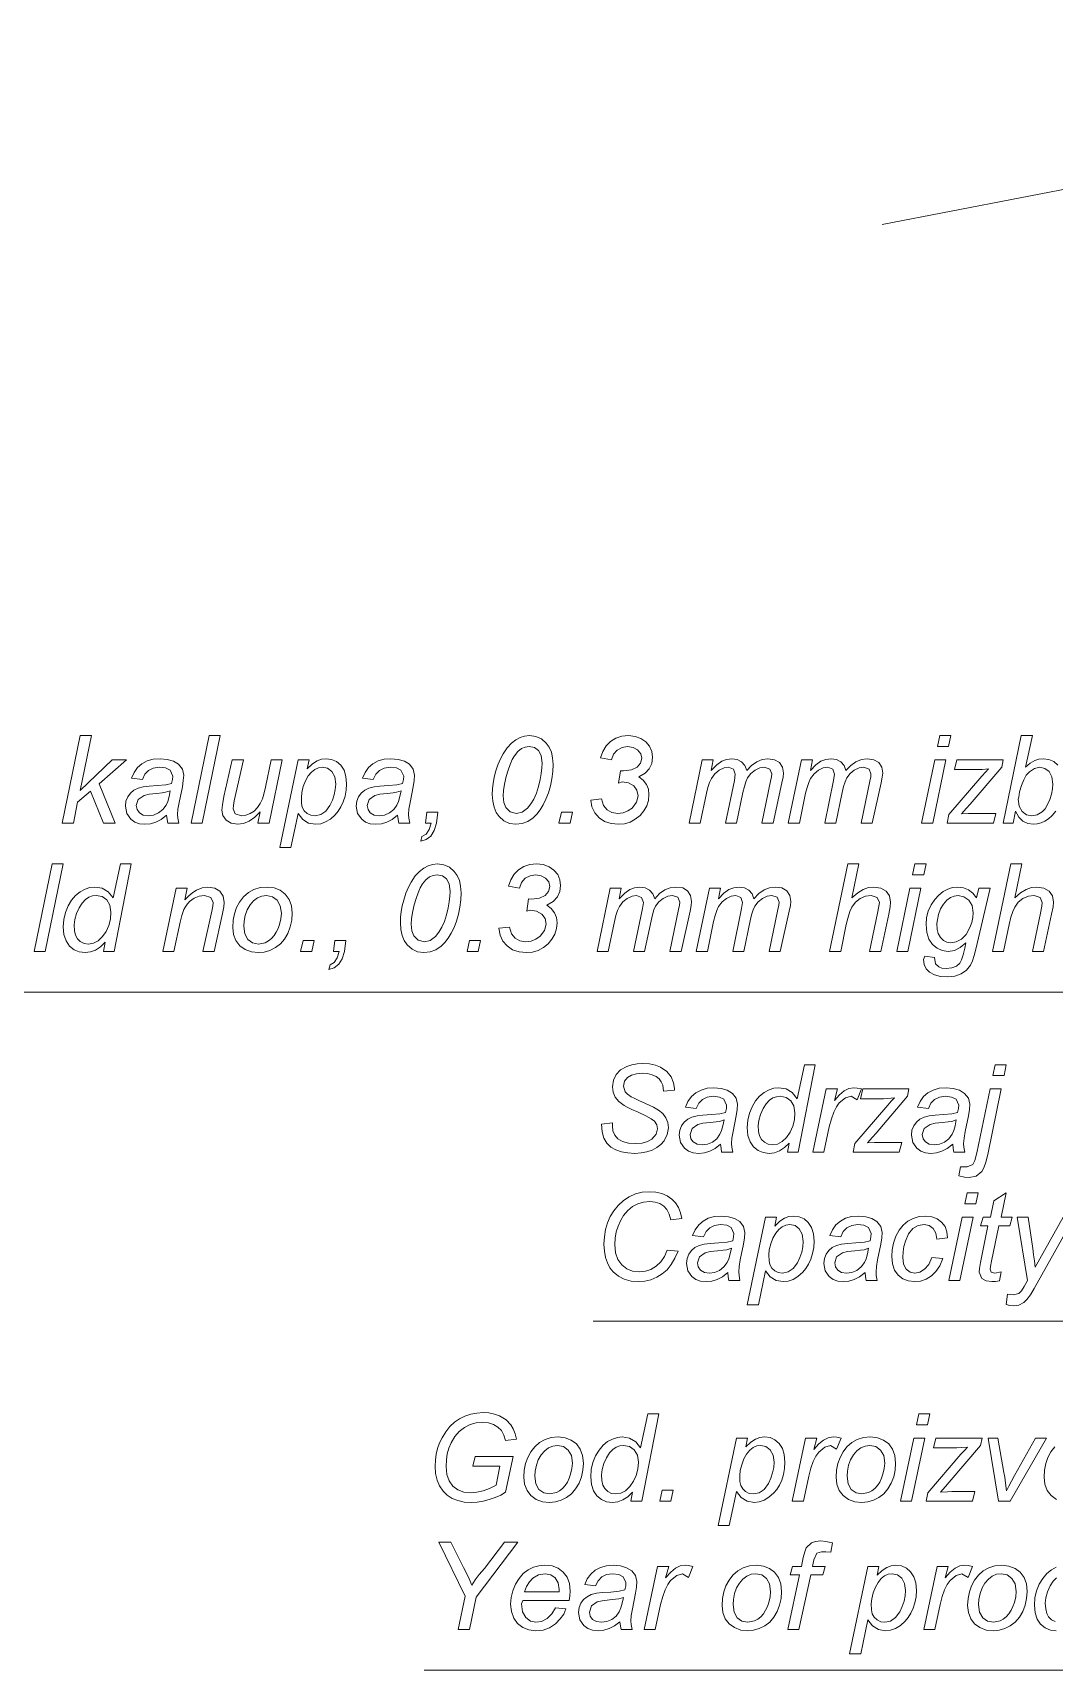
# Model space of a CAD drawing. Extents: x 0 to 297, y 0 to 420.
# Drawn here: x 154.8 to 189.9, y 105.5 to 161.7 of the extents above; entities that cross this region are included whole.
import ezdxf

# ---------------------------------------------------------------- set-up
doc = ezdxf.new("R2010")
doc.units = 0
doc.linetypes.add('DASHDOT', pattern=[18.5, 12, -3, 0.5, -3])

msp = doc.modelspace()

# ---------------------------------------------------------------- linework, layer by layer
at = {"linetype": 'DASHDOT', "lineweight": 13}
msp.add_line((183.96, 155.135), (218.029, 161.716), dxfattribs=at)
at = {"lineweight": 13}
for points in [[(224.248, 151.183), (231.039, 117.505), (174.046, 117.505)], [(208.896, 150.93), (212.94, 128.796), (146.696, 128.796)], [(234.624, 150.227), (245.128, 105.524), (168.253, 105.524)], [(189.92, 135.002), (189.8, 134.857), (189.676, 134.744), (189.548, 134.66), (189.417, 134.6), (189.288, 134.565), (189.163, 134.553), (188.966, 134.58), (188.793, 134.663), (188.651, 134.802), (188.543, 135), (188.454, 134.595), (188.114, 134.595), (188.739, 137.595), (189.121, 137.595), (188.882, 136.518), (189.048, 136.652), (189.198, 136.739), (189.343, 136.787), (189.493, 136.803), (189.683, 136.778), (189.851, 136.703), (189.996, 136.578)], [(189.941, 111.388), (189.759, 111.518), (189.626, 111.692), (189.545, 111.904), (189.518, 112.146), (189.532, 112.39), (189.577, 112.616), (189.651, 112.825), (189.755, 113.016), (189.889, 113.19)], [(189.94, 106.878), (189.737, 106.903), (189.558, 106.979), (189.403, 107.104), (189.284, 107.277), (189.212, 107.496), (189.188, 107.76), (189.207, 108.014), (189.262, 108.254), (189.354, 108.479), (189.474, 108.677), (189.613, 108.84), (189.77, 108.966), (189.937, 109.056)], [(189.948, 108.697), (189.833, 108.576), (189.728, 108.415), (189.641, 108.216), (189.583, 108.01), (189.563, 107.831), (189.575, 107.629), (189.611, 107.474), (189.676, 107.355), (189.774, 107.257), (189.9, 107.192)]]:
    msp.add_lwpolyline(points, dxfattribs=at)
for points in [[(155.833, 134.595), (156.454, 137.595), (156.836, 137.595), (156.447, 135.715), (157.541, 136.761), (158.041, 136.761), (157.097, 135.945), (157.651, 134.595), (157.249, 134.595), (156.8, 135.688), (156.362, 135.307), (156.215, 134.595)], [(160.252, 134.595), (160.875, 137.595), (161.256, 137.595), (160.634, 134.595)], [(170.59, 135.581), (170.597, 135.771), (170.618, 135.962), (170.654, 136.155), (170.704, 136.349), (170.783, 136.592), (170.867, 136.8), (170.958, 136.973), (171.1, 137.181), (171.247, 137.339), (171.396, 137.453), (171.543, 137.533), (171.696, 137.579), (171.865, 137.595), (172.082, 137.566), (172.275, 137.482), (172.441, 137.341), (172.543, 137.2), (172.615, 137.03), (172.658, 136.833), (172.673, 136.607), (172.663, 136.361), (172.633, 136.116), (172.583, 135.872), (172.513, 135.63), (172.431, 135.412), (172.338, 135.217), (172.232, 135.045), (172.115, 134.896), (171.986, 134.77), (171.805, 134.65), (171.608, 134.577), (171.396, 134.553), (171.181, 134.582), (170.99, 134.67), (170.823, 134.816), (170.721, 134.962), (170.648, 135.139), (170.604, 135.345)], [(170.965, 135.528), (170.987, 135.299), (171.054, 135.127), (171.206, 134.978), (171.417, 134.928), (171.618, 134.973), (171.799, 135.108), (171.916, 135.25), (172.017, 135.421), (172.103, 135.622), (172.173, 135.853), (172.228, 136.087), (172.267, 136.298), (172.29, 136.488), (172.298, 136.654), (172.268, 136.912), (172.177, 137.087), (172.036, 137.186), (171.857, 137.22), (171.718, 137.202), (171.588, 137.149), (171.466, 137.054), (171.349, 136.908), (171.27, 136.773), (171.197, 136.608), (171.129, 136.413), (171.067, 136.188), (171.01, 135.932), (170.976, 135.712)], [(173.965, 135.386), (174.34, 135.428), (174.407, 135.198), (174.525, 135.044), (174.691, 134.957), (174.901, 134.928), (175.079, 134.948), (175.241, 135.01), (175.385, 135.112), (175.539, 135.309), (175.59, 135.534), (175.552, 135.723), (175.441, 135.876), (175.267, 135.977), (175.042, 136.011), (174.924, 135.97), (174.987, 136.393), (175.089, 136.386), (175.364, 136.418), (175.559, 136.512), (175.676, 136.652), (175.715, 136.821), (175.68, 136.976), (175.575, 137.105), (175.419, 137.191), (175.233, 137.22), (175.044, 137.19), (174.876, 137.102), (174.746, 136.96), (174.673, 136.77), (174.298, 136.83), (174.377, 137.055), (174.494, 137.243), (174.647, 137.395), (174.829, 137.506), (175.033, 137.572), (175.258, 137.595), (175.49, 137.571), (175.69, 137.5), (175.859, 137.382), (175.987, 137.229), (176.064, 137.054), (176.09, 136.858), (176.061, 136.645), (175.976, 136.462), (175.83, 136.308), (175.616, 136.182), (175.769, 136.063), (175.878, 135.923), (175.943, 135.761), (175.965, 135.576), (175.945, 135.375), (175.888, 135.189), (175.791, 135.016), (175.657, 134.857), (175.495, 134.724), (175.319, 134.629), (175.127, 134.572), (174.921, 134.553), (174.662, 134.578), (174.438, 134.654), (174.25, 134.78), (174.104, 134.948), (174.009, 135.15)], [(185.863, 137.22), (185.941, 137.595), (186.323, 137.595), (186.245, 137.22)], [(159.416, 134.863), (159.228, 134.721), (159.047, 134.626), (158.863, 134.571), (158.667, 134.553), (158.48, 134.572), (158.319, 134.631), (158.183, 134.729), (158.046, 134.929), (158, 135.179), (158.02, 135.35), (158.079, 135.5), (158.171, 135.625), (158.289, 135.723), (158.434, 135.796), (158.609, 135.844), (158.811, 135.866), (159.103, 135.882), (159.393, 135.908), (159.587, 135.955), (159.615, 136.094), (159.625, 136.207), (159.533, 136.409), (159.378, 136.486), (159.166, 136.511), (158.959, 136.484), (158.794, 136.403), (158.669, 136.272), (158.583, 136.095), (158.208, 136.136), (158.298, 136.335), (158.418, 136.5), (158.568, 136.631), (158.746, 136.727), (158.953, 136.784), (159.189, 136.803), (159.437, 136.782), (159.648, 136.718), (159.821, 136.611), (159.955, 136.448), (160, 136.242), (159.988, 136.055), (159.954, 135.841), (159.844, 135.304), (159.804, 135.072), (159.791, 134.888), (159.802, 134.764), (159.832, 134.595), (159.454, 134.595), (159.431, 134.715)], [(162.629, 134.986), (162.438, 134.797), (162.244, 134.661), (162.049, 134.58), (161.851, 134.553), (161.631, 134.588), (161.457, 134.694), (161.345, 134.851), (161.308, 135.04), (161.327, 135.226), (161.383, 135.509), (161.666, 136.761), (162.047, 136.761), (161.737, 135.356), (161.707, 135.199), (161.698, 135.082), (161.771, 134.907), (161.985, 134.845), (162.135, 134.863), (162.282, 134.92), (162.416, 135.009), (162.531, 135.124), (162.626, 135.264), (162.702, 135.428), (162.749, 135.583), (162.804, 135.822), (163, 136.761), (163.381, 136.761), (162.929, 134.595), (162.548, 134.595)], [(163.298, 133.761), (163.923, 136.761), (164.305, 136.761), (164.242, 136.458), (164.419, 136.623), (164.576, 136.728), (164.727, 136.784), (164.886, 136.803), (165.077, 136.778), (165.245, 136.703), (165.39, 136.579), (165.501, 136.408), (165.567, 136.194), (165.59, 135.938), (165.577, 135.72), (165.54, 135.516), (165.477, 135.324), (165.397, 135.152), (165.305, 135.004), (165.202, 134.879), (165.038, 134.733), (164.871, 134.632), (164.702, 134.573), (164.528, 134.553), (164.288, 134.595), (164.087, 134.72), (163.924, 134.928), (163.679, 133.761)], [(167.34, 134.863), (167.151, 134.721), (166.97, 134.626), (166.786, 134.571), (166.59, 134.553), (166.403, 134.572), (166.242, 134.631), (166.107, 134.729), (165.969, 134.929), (165.923, 135.179), (165.943, 135.35), (166.002, 135.5), (166.094, 135.625), (166.212, 135.723), (166.357, 135.796), (166.532, 135.844), (166.734, 135.866), (167.026, 135.882), (167.316, 135.908), (167.51, 135.955), (167.538, 136.094), (167.548, 136.207), (167.456, 136.409), (167.302, 136.486), (167.089, 136.511), (166.882, 136.484), (166.717, 136.403), (166.592, 136.272), (166.506, 136.095), (166.131, 136.136), (166.222, 136.335), (166.341, 136.5), (166.491, 136.631), (166.67, 136.727), (166.877, 136.784), (167.112, 136.803), (167.36, 136.782), (167.571, 136.718), (167.745, 136.611), (167.878, 136.448), (167.923, 136.242), (167.911, 136.055), (167.877, 135.841), (167.767, 135.304), (167.728, 135.072), (167.715, 134.888), (167.725, 134.764), (167.756, 134.595), (167.377, 134.595), (167.355, 134.715)], [(177.34, 134.595), (177.79, 136.761), (178.171, 136.761), (178.096, 136.399), (178.289, 136.593), (178.46, 136.716), (178.627, 136.781), (178.808, 136.803), (178.991, 136.776), (179.142, 136.696), (179.253, 136.568), (179.318, 136.398), (179.485, 136.576), (179.662, 136.702), (179.847, 136.778), (180.041, 136.803), (180.276, 136.77), (180.444, 136.672), (180.544, 136.516), (180.578, 136.306), (180.566, 136.175), (180.528, 135.979), (180.221, 134.595), (179.84, 134.595), (180.138, 136.031), (180.167, 136.181), (180.176, 136.282), (180.111, 136.45), (179.928, 136.511), (179.768, 136.486), (179.605, 136.41), (179.458, 136.294), (179.349, 136.145), (179.29, 136.016), (179.237, 135.848), (179.189, 135.641), (178.971, 134.595), (178.59, 134.595), (178.894, 136.061), (178.926, 136.274), (178.862, 136.446), (178.694, 136.511), (178.539, 136.486), (178.376, 136.41), (178.225, 136.29), (178.105, 136.129), (178.039, 135.992), (177.982, 135.821), (177.933, 135.616), (177.721, 134.595)], [(180.745, 134.595), (181.195, 136.761), (181.576, 136.761), (181.501, 136.399), (181.694, 136.593), (181.865, 136.716), (182.032, 136.781), (182.213, 136.803), (182.396, 136.776), (182.547, 136.696), (182.658, 136.568), (182.723, 136.398), (182.89, 136.576), (183.066, 136.702), (183.252, 136.778), (183.446, 136.803), (183.681, 136.77), (183.849, 136.672), (183.949, 136.516), (183.983, 136.306), (183.97, 136.175), (183.933, 135.979), (183.626, 134.595), (183.245, 134.595), (183.543, 136.031), (183.572, 136.181), (183.581, 136.282), (183.516, 136.45), (183.333, 136.511), (183.173, 136.486), (183.01, 136.41), (182.863, 136.294), (182.754, 136.145), (182.695, 136.016), (182.642, 135.848), (182.594, 135.641), (182.376, 134.595), (181.995, 134.595), (182.299, 136.061), (182.331, 136.274), (182.267, 136.446), (182.099, 136.511), (181.944, 136.486), (181.781, 136.41), (181.63, 136.29), (181.51, 136.129), (181.444, 135.992), (181.387, 135.821), (181.338, 135.616), (181.126, 134.595)], [(185.316, 134.595), (185.768, 136.761), (186.149, 136.761), (185.698, 134.595)], [(186.198, 134.595), (186.257, 134.886), (187.39, 136.21), (187.506, 136.342), (187.616, 136.455), (187.393, 136.435), (187.243, 136.428), (186.448, 136.428), (186.531, 136.761), (188.114, 136.761), (188.066, 136.511), (186.983, 135.246), (186.861, 135.105), (186.688, 134.91), (186.927, 134.923), (187.077, 134.928), (187.864, 134.928), (187.781, 134.595)], [(164.037, 135.475), (164.045, 135.27), (164.071, 135.139), (164.138, 135.02), (164.238, 134.926), (164.363, 134.865), (164.507, 134.845), (164.705, 134.884), (164.876, 135.004), (165.019, 135.203), (165.105, 135.383), (165.166, 135.565), (165.202, 135.749), (165.215, 135.935), (165.182, 136.18), (165.083, 136.361), (164.936, 136.474), (164.757, 136.511), (164.621, 136.493), (164.496, 136.436), (164.381, 136.343), (164.274, 136.213), (164.18, 136.048), (164.104, 135.849), (164.054, 135.648)], [(188.651, 135.484), (188.636, 135.417), (188.67, 135.171), (188.769, 134.991), (188.917, 134.881), (189.098, 134.845), (189.284, 134.879), (189.453, 134.98), (189.555, 135.088), (189.643, 135.229), (189.719, 135.404), (189.777, 135.591), (189.811, 135.768), (189.823, 135.935), (189.79, 136.178), (189.694, 136.36), (189.55, 136.473), (189.375, 136.511), (189.187, 136.473), (189.015, 136.357), (188.911, 136.236), (188.82, 136.078), (188.741, 135.884), (188.674, 135.664)], [(159.538, 135.697), (159.382, 135.65), (159.26, 135.633), (159.062, 135.615), (158.812, 135.584), (158.64, 135.544), (158.441, 135.405), (158.375, 135.195), (158.401, 135.056), (158.481, 134.944), (158.61, 134.869), (158.784, 134.845), (158.963, 134.869), (159.135, 134.941), (159.284, 135.056), (159.395, 135.208), (159.451, 135.339), (159.499, 135.502)], [(167.461, 135.697), (167.305, 135.65), (167.183, 135.633), (166.985, 135.615), (166.735, 135.584), (166.563, 135.544), (166.365, 135.405), (166.298, 135.195), (166.325, 135.056), (166.404, 134.944), (166.533, 134.869), (166.707, 134.845), (166.886, 134.869), (167.058, 134.941), (167.207, 135.056), (167.318, 135.208), (167.374, 135.339), (167.422, 135.502)], [(168.298, 134.595), (168.34, 134.97), (168.715, 134.97), (168.673, 134.595), (168.594, 134.341), (168.476, 134.151), (168.324, 134.027), (168.142, 133.97), (168.176, 134.13), (168.319, 134.216), (168.426, 134.37), (168.496, 134.595)], [(172.877, 134.595), (172.965, 134.97), (173.34, 134.97), (173.259, 134.595)], [(154.865, 130.192), (155.487, 133.192), (155.869, 133.192), (155.246, 130.192)], [(157.309, 130.505), (157.143, 130.35), (156.973, 130.239), (156.799, 130.172), (156.62, 130.15), (156.417, 130.175), (156.238, 130.251), (156.083, 130.376), (155.964, 130.549), (155.893, 130.768), (155.869, 131.032), (155.887, 131.286), (155.943, 131.526), (156.035, 131.751), (156.155, 131.949), (156.294, 132.112), (156.451, 132.238), (156.618, 132.328), (156.785, 132.382), (156.952, 132.4), (157.205, 132.359), (157.413, 132.234), (157.577, 132.025), (157.827, 133.192), (158.202, 133.192), (157.619, 130.192), (157.244, 130.192)], [(167.434, 131.178), (167.441, 131.368), (167.463, 131.559), (167.498, 131.752), (167.548, 131.947), (167.627, 132.189), (167.712, 132.397), (167.802, 132.57), (167.944, 132.779), (168.092, 132.936), (168.241, 133.051), (168.387, 133.13), (168.54, 133.177), (168.709, 133.192), (168.927, 133.164), (169.119, 133.079), (169.286, 132.938), (169.387, 132.797), (169.459, 132.628), (169.503, 132.43), (169.517, 132.204), (169.507, 131.958), (169.477, 131.713), (169.427, 131.47), (169.357, 131.227), (169.275, 131.009), (169.182, 130.815), (169.077, 130.643), (168.959, 130.494), (168.83, 130.368), (168.65, 130.247), (168.453, 130.174), (168.24, 130.15), (168.026, 130.18), (167.835, 130.267), (167.667, 130.413), (167.565, 130.56), (167.492, 130.736), (167.449, 130.942)], [(170.809, 130.984), (171.184, 131.025), (171.251, 130.795), (171.369, 130.641), (171.535, 130.554), (171.745, 130.525), (171.924, 130.546), (172.085, 130.607), (172.23, 130.709), (172.383, 130.907), (172.434, 131.131), (172.397, 131.32), (172.285, 131.474), (172.111, 131.575), (171.886, 131.609), (171.769, 131.567), (171.832, 131.99), (171.933, 131.984), (172.208, 132.015), (172.404, 132.11), (172.52, 132.25), (172.559, 132.419), (172.524, 132.574), (172.419, 132.702), (172.264, 132.788), (172.077, 132.817), (171.889, 132.788), (171.72, 132.699), (171.591, 132.558), (171.517, 132.367), (171.142, 132.427), (171.222, 132.652), (171.338, 132.84), (171.491, 132.992), (171.674, 133.103), (171.877, 133.17), (172.102, 133.192), (172.334, 133.168), (172.535, 133.097), (172.704, 132.979), (172.832, 132.826), (172.908, 132.652), (172.934, 132.455), (172.906, 132.243), (172.821, 132.059), (172.674, 131.905), (172.461, 131.779), (172.614, 131.661), (172.722, 131.52), (172.787, 131.358), (172.809, 131.173), (172.79, 130.973), (172.732, 130.786), (172.636, 130.613), (172.501, 130.454), (172.34, 130.321), (172.163, 130.226), (171.972, 130.169), (171.765, 130.15), (171.506, 130.176), (171.282, 130.251), (171.094, 130.378), (170.949, 130.546), (170.854, 130.748)], [(182.161, 130.192), (182.786, 133.192), (183.167, 133.192), (182.925, 132.03), (183.126, 132.2), (183.313, 132.314), (183.495, 132.379), (183.682, 132.4), (183.924, 132.365), (184.105, 132.258), (184.218, 132.094), (184.256, 131.884), (184.239, 131.722), (184.189, 131.465), (183.916, 130.192), (183.536, 130.192), (183.81, 131.507), (183.854, 131.74), (183.869, 131.867), (183.796, 132.041), (183.585, 132.109), (183.391, 132.082), (183.206, 132.003), (183.045, 131.877), (182.923, 131.713), (182.857, 131.565), (182.794, 131.367), (182.735, 131.12), (182.542, 130.192)], [(185.011, 132.817), (185.089, 133.192), (185.47, 133.192), (185.392, 132.817)], [(187.75, 130.192), (188.375, 133.192), (188.757, 133.192), (188.515, 132.03), (188.716, 132.2), (188.902, 132.314), (189.084, 132.379), (189.272, 132.4), (189.514, 132.365), (189.695, 132.258), (189.808, 132.094), (189.845, 131.884), (189.829, 131.722), (189.779, 131.465), (189.506, 130.192), (189.125, 130.192), (189.399, 131.507), (189.444, 131.74), (189.459, 131.867), (189.386, 132.041), (189.175, 132.109), (188.981, 132.082), (188.796, 132.003), (188.635, 131.877), (188.513, 131.713), (188.447, 131.565), (188.384, 131.367), (188.325, 131.12), (188.132, 130.192)], [(167.809, 131.125), (167.831, 130.897), (167.899, 130.725), (168.051, 130.575), (168.261, 130.525), (168.462, 130.57), (168.644, 130.706), (168.76, 130.847), (168.861, 131.019), (168.947, 131.22), (169.017, 131.45), (169.072, 131.684), (169.111, 131.896), (169.135, 132.085), (169.142, 132.252), (169.112, 132.51), (169.021, 132.684), (168.881, 132.784), (168.702, 132.817), (168.562, 132.799), (168.433, 132.747), (168.31, 132.651), (168.193, 132.506), (168.115, 132.37), (168.042, 132.205), (167.974, 132.01), (167.911, 131.785), (167.854, 131.529), (167.82, 131.309)], [(156.244, 131.103), (156.256, 130.901), (156.292, 130.746), (156.356, 130.627), (156.454, 130.529), (156.581, 130.464), (156.73, 130.442), (156.903, 130.47), (157.064, 130.556), (157.215, 130.698), (157.342, 130.878), (157.433, 131.078), (157.487, 131.298), (157.506, 131.538), (157.47, 131.777), (157.362, 131.958), (157.201, 132.071), (157.002, 132.109), (156.867, 132.094), (156.744, 132.049), (156.629, 131.969), (156.514, 131.848), (156.409, 131.687), (156.322, 131.488), (156.263, 131.283)], [(159.286, 130.192), (159.737, 132.359), (160.119, 132.359), (160.035, 131.956), (160.177, 132.098), (160.313, 132.211), (160.442, 132.295), (160.634, 132.374), (160.83, 132.4), (161.065, 132.364), (161.243, 132.257), (161.355, 132.089), (161.392, 131.874), (161.378, 131.719), (161.336, 131.496), (161.042, 130.192), (160.661, 130.192), (160.962, 131.569), (160.996, 131.743), (161.007, 131.865), (160.932, 132.041), (160.715, 132.109), (160.531, 132.086), (160.361, 132.017), (160.205, 131.903), (160.101, 131.782), (160.011, 131.624), (159.937, 131.429), (159.877, 131.197), (159.667, 130.192)], [(161.684, 131.016), (161.699, 131.259), (161.743, 131.485), (161.818, 131.694), (161.921, 131.886), (162.055, 132.06), (162.22, 132.209), (162.409, 132.315), (162.622, 132.379), (162.859, 132.4), (163.102, 132.373), (163.311, 132.292), (163.487, 132.157), (163.62, 131.976), (163.699, 131.757), (163.726, 131.501), (163.709, 131.259), (163.659, 131.029), (163.576, 130.81), (163.461, 130.614), (163.319, 130.451), (163.149, 130.321), (162.961, 130.226), (162.766, 130.169), (162.565, 130.15), (162.324, 130.177), (162.107, 130.258), (161.926, 130.387), (161.793, 130.562), (161.711, 130.774)], [(162.059, 131.055), (162.095, 130.79), (162.203, 130.598), (162.366, 130.481), (162.569, 130.442), (162.799, 130.489), (162.909, 130.549), (163.01, 130.633), (163.101, 130.736), (163.177, 130.852), (163.24, 130.981), (163.289, 131.118), (163.335, 131.313), (163.351, 131.5), (163.314, 131.757), (163.206, 131.949), (163.042, 132.069), (162.841, 132.109), (162.678, 132.088), (162.531, 132.027), (162.398, 131.927), (162.278, 131.789), (162.18, 131.62), (162.112, 131.425), (162.072, 131.229)], [(174.184, 130.192), (174.635, 132.359), (175.015, 132.359), (174.941, 131.997), (175.133, 132.19), (175.304, 132.313), (175.471, 132.378), (175.652, 132.4), (175.836, 132.374), (175.986, 132.294), (176.097, 132.166), (176.163, 131.995), (176.33, 132.173), (176.506, 132.299), (176.691, 132.375), (176.886, 132.4), (177.121, 132.368), (177.288, 132.27), (177.389, 132.113), (177.422, 131.904), (177.41, 131.772), (177.373, 131.576), (177.066, 130.192), (176.684, 130.192), (176.982, 131.628), (177.011, 131.779), (177.021, 131.879), (176.955, 132.047), (176.773, 132.109), (176.612, 132.083), (176.449, 132.008), (176.303, 131.891), (176.193, 131.743), (176.135, 131.614), (176.082, 131.446), (176.034, 131.238), (175.816, 130.192), (175.434, 130.192), (175.738, 131.659), (175.771, 131.872), (175.706, 132.043), (175.539, 132.109), (175.383, 132.083), (175.22, 132.008), (175.069, 131.887), (174.949, 131.727), (174.884, 131.59), (174.827, 131.419), (174.778, 131.213), (174.566, 130.192)], [(177.589, 130.192), (178.039, 132.359), (178.42, 132.359), (178.345, 131.997), (178.538, 132.19), (178.709, 132.313), (178.876, 132.378), (179.057, 132.4), (179.24, 132.374), (179.391, 132.294), (179.502, 132.166), (179.567, 131.995), (179.735, 132.173), (179.911, 132.299), (180.096, 132.375), (180.291, 132.4), (180.525, 132.368), (180.693, 132.27), (180.794, 132.113), (180.827, 131.904), (180.815, 131.772), (180.778, 131.576), (180.47, 130.192), (180.089, 130.192), (180.387, 131.628), (180.416, 131.779), (180.426, 131.879), (180.36, 132.047), (180.177, 132.109), (180.017, 132.083), (179.854, 132.008), (179.708, 131.891), (179.598, 131.743), (179.54, 131.614), (179.487, 131.446), (179.439, 131.238), (179.22, 130.192), (178.839, 130.192), (179.143, 131.659), (179.176, 131.872), (179.111, 132.043), (178.944, 132.109), (178.788, 132.083), (178.625, 132.008), (178.474, 131.887), (178.354, 131.727), (178.289, 131.59), (178.232, 131.419), (178.183, 131.213), (177.97, 130.192)], [(184.464, 130.192), (184.916, 132.359), (185.297, 132.359), (184.845, 130.192)], [(185.429, 130.025), (185.766, 129.984), (185.796, 129.77), (185.904, 129.659), (186.016, 129.621), (186.158, 129.609), (186.356, 129.628), (186.513, 129.688), (186.629, 129.786), (186.69, 129.897), (186.748, 130.07), (186.803, 130.305), (186.84, 130.48), (186.646, 130.32), (186.444, 130.224), (186.233, 130.192), (186.029, 130.219), (185.847, 130.299), (185.69, 130.433), (185.568, 130.616), (185.495, 130.843), (185.47, 131.115), (185.49, 131.351), (185.548, 131.574), (185.644, 131.784), (185.767, 131.971), (185.905, 132.124), (186.057, 132.245), (186.218, 132.331), (186.383, 132.383), (186.551, 132.4), (186.751, 132.377), (186.926, 132.306), (187.077, 132.189), (187.204, 132.025), (187.283, 132.359), (187.667, 132.359), (187.177, 130.265), (187.126, 130.051), (187.064, 129.87), (186.992, 129.724), (186.855, 129.552), (186.673, 129.424), (186.453, 129.344), (186.201, 129.317), (185.961, 129.335), (185.757, 129.388), (185.594, 129.475), (185.479, 129.596), (185.41, 129.742), (185.387, 129.909)], [(185.845, 131.144), (185.856, 130.948), (185.888, 130.808), (185.963, 130.668), (186.064, 130.567), (186.185, 130.504), (186.318, 130.484), (186.5, 130.516), (186.682, 130.612), (186.845, 130.774), (186.974, 131.007), (187.037, 131.183), (187.074, 131.354), (187.086, 131.519), (187.049, 131.761), (186.937, 131.949), (186.771, 132.069), (186.569, 132.109), (186.435, 132.09), (186.306, 132.036), (186.183, 131.944), (186.068, 131.814), (185.972, 131.651), (185.902, 131.458), (185.86, 131.276)], [(164.013, 130.192), (164.101, 130.567), (164.476, 130.567), (164.395, 130.192)], [(165.142, 130.192), (165.184, 130.567), (165.559, 130.567), (165.517, 130.192), (165.438, 129.939), (165.32, 129.749), (165.168, 129.624), (164.986, 129.567), (165.021, 129.728), (165.164, 129.813), (165.27, 129.968), (165.34, 130.192)], [(169.722, 130.192), (169.809, 130.567), (170.184, 130.567), (170.103, 130.192)], [(174.337, 124.262), (174.712, 124.303), (174.708, 124.201), (174.729, 124.038), (174.789, 123.89), (174.897, 123.765), (175.058, 123.672), (175.262, 123.614), (175.503, 123.595), (175.728, 123.612), (175.914, 123.664), (176.061, 123.751), (176.206, 123.919), (176.254, 124.108), (176.229, 124.242), (176.153, 124.364), (176.045, 124.449), (175.859, 124.552), (175.593, 124.673), (175.381, 124.767), (175.22, 124.845), (175.109, 124.907), (174.932, 125.045), (174.809, 125.195), (174.736, 125.361), (174.712, 125.549), (174.744, 125.768), (174.838, 125.964), (174.993, 126.128), (175.205, 126.247), (175.374, 126.302), (175.555, 126.334), (175.751, 126.345), (175.98, 126.331), (176.184, 126.29), (176.363, 126.22), (176.578, 126.075), (176.725, 125.888), (176.809, 125.685), (176.837, 125.491), (176.837, 125.429), (176.462, 125.398), (176.439, 125.601), (176.387, 125.719), (176.312, 125.817), (176.21, 125.896), (176.075, 125.958), (175.915, 125.998), (175.738, 126.012), (175.535, 125.995), (175.365, 125.947), (175.227, 125.865), (175.122, 125.735), (175.087, 125.569), (175.144, 125.373), (175.223, 125.288), (175.349, 125.204), (175.452, 125.151), (175.619, 125.074), (175.85, 124.97), (176.121, 124.843), (176.292, 124.747), (176.436, 124.627), (176.542, 124.485), (176.607, 124.321), (176.629, 124.137), (176.592, 123.904), (176.482, 123.69), (176.372, 123.564), (176.236, 123.459), (176.076, 123.374), (175.895, 123.311), (175.696, 123.274), (175.482, 123.262), (175.241, 123.275), (175.024, 123.316), (174.829, 123.384), (174.658, 123.479), (174.518, 123.61), (174.418, 123.783), (174.358, 124.001)], [(180.777, 123.616), (180.611, 123.461), (180.441, 123.35), (180.267, 123.284), (180.089, 123.262), (179.886, 123.287), (179.707, 123.362), (179.552, 123.488), (179.433, 123.661), (179.361, 123.879), (179.337, 124.143), (179.356, 124.398), (179.411, 124.637), (179.503, 124.862), (179.623, 125.061), (179.762, 125.223), (179.919, 125.35), (180.086, 125.44), (180.253, 125.494), (180.42, 125.512), (180.673, 125.47), (180.882, 125.345), (181.045, 125.137), (181.296, 126.303), (181.671, 126.303), (181.087, 123.303), (180.712, 123.303)], [(187.766, 125.928), (187.843, 126.303), (188.224, 126.303), (188.146, 125.928)], [(178.421, 123.572), (178.232, 123.43), (178.051, 123.334), (177.867, 123.28), (177.671, 123.262), (177.484, 123.281), (177.323, 123.34), (177.187, 123.437), (177.05, 123.638), (177.004, 123.888), (177.024, 124.059), (177.083, 124.208), (177.175, 124.334), (177.293, 124.432), (177.438, 124.504), (177.613, 124.553), (177.815, 124.574), (178.107, 124.591), (178.397, 124.616), (178.591, 124.664), (178.619, 124.802), (178.629, 124.915), (178.537, 125.118), (178.382, 125.194), (178.17, 125.22), (177.963, 125.193), (177.798, 125.112), (177.673, 124.98), (177.587, 124.803), (177.212, 124.845), (177.303, 125.044), (177.422, 125.208), (177.572, 125.34), (177.75, 125.435), (177.958, 125.493), (178.193, 125.512), (178.441, 125.49), (178.652, 125.427), (178.826, 125.32), (178.959, 125.157), (179.004, 124.95), (178.992, 124.764), (178.958, 124.55), (178.848, 124.013), (178.809, 123.781), (178.796, 123.596), (178.806, 123.472), (178.837, 123.303), (178.458, 123.303), (178.436, 123.424)], [(181.587, 123.303), (182.046, 125.47), (182.428, 125.47), (182.324, 125.077), (182.498, 125.27), (182.663, 125.405), (182.825, 125.485), (182.99, 125.512), (183.112, 125.501), (183.26, 125.47), (183.109, 125.095), (182.9, 125.22), (182.702, 125.163), (182.494, 124.991), (182.394, 124.853), (182.303, 124.67), (182.222, 124.441), (182.151, 124.166), (181.969, 123.303)], [(182.968, 123.303), (183.027, 123.595), (184.16, 124.919), (184.277, 125.051), (184.386, 125.163), (184.163, 125.143), (184.014, 125.137), (183.218, 125.137), (183.301, 125.47), (184.885, 125.47), (184.837, 125.22), (183.754, 123.954), (183.631, 123.813), (183.458, 123.618), (183.698, 123.632), (183.848, 123.637), (184.635, 123.637), (184.551, 123.303)], [(186.385, 123.572), (186.196, 123.43), (186.015, 123.334), (185.832, 123.28), (185.635, 123.262), (185.448, 123.281), (185.287, 123.34), (185.152, 123.437), (185.014, 123.638), (184.968, 123.888), (184.988, 124.059), (185.047, 124.208), (185.139, 124.334), (185.257, 124.432), (185.403, 124.504), (185.577, 124.553), (185.779, 124.574), (186.072, 124.591), (186.361, 124.616), (186.555, 124.664), (186.584, 124.802), (186.593, 124.915), (186.501, 125.118), (186.347, 125.194), (186.134, 125.22), (185.927, 125.193), (185.762, 125.112), (185.637, 124.98), (185.551, 124.803), (185.176, 124.845), (185.267, 125.044), (185.387, 125.208), (185.536, 125.34), (185.715, 125.435), (185.922, 125.493), (186.158, 125.512), (186.405, 125.49), (186.616, 125.427), (186.79, 125.32), (186.923, 125.157), (186.968, 124.95), (186.957, 124.764), (186.922, 124.55), (186.812, 124.013), (186.773, 123.781), (186.76, 123.596), (186.77, 123.472), (186.801, 123.303), (186.423, 123.303), (186.4, 123.424)], [(186.593, 122.488), (186.658, 122.801), (186.883, 122.803), (187.072, 122.877), (187.144, 123.015), (187.218, 123.283), (187.671, 125.47), (188.051, 125.47), (187.586, 123.217), (187.523, 122.963), (187.455, 122.768), (187.381, 122.635), (187.195, 122.48), (186.949, 122.428), (186.786, 122.443)], [(179.712, 124.215), (179.724, 124.012), (179.76, 123.858), (179.825, 123.738), (179.923, 123.64), (180.049, 123.575), (180.199, 123.553), (180.371, 123.582), (180.532, 123.667), (180.683, 123.809), (180.81, 123.989), (180.901, 124.19), (180.956, 124.41), (180.974, 124.65), (180.938, 124.889), (180.831, 125.069), (180.669, 125.182), (180.47, 125.22), (180.335, 125.205), (180.213, 125.161), (180.097, 125.081), (179.982, 124.96), (179.877, 124.799), (179.79, 124.599), (179.732, 124.394)], [(178.542, 124.406), (178.386, 124.359), (178.264, 124.342), (178.066, 124.324), (177.816, 124.292), (177.644, 124.253), (177.446, 124.114), (177.379, 123.904), (177.405, 123.765), (177.485, 123.652), (177.614, 123.578), (177.788, 123.553), (177.967, 123.577), (178.139, 123.649), (178.288, 123.764), (178.399, 123.917), (178.455, 124.047), (178.503, 124.21)], [(186.506, 124.406), (186.35, 124.359), (186.229, 124.342), (186.031, 124.324), (185.78, 124.292), (185.608, 124.253), (185.41, 124.114), (185.343, 123.904), (185.37, 123.765), (185.45, 123.652), (185.579, 123.578), (185.753, 123.553), (185.931, 123.577), (186.103, 123.649), (186.252, 123.764), (186.363, 123.917), (186.419, 124.047), (186.467, 124.21)], [(176.587, 119.942), (176.962, 119.901), (176.857, 119.659), (176.731, 119.449), (176.583, 119.27), (176.414, 119.122), (176.229, 119.007), (176.032, 118.925), (175.825, 118.876), (175.607, 118.859), (175.348, 118.88), (175.117, 118.942), (174.915, 119.045), (174.741, 119.19), (174.625, 119.334), (174.536, 119.502), (174.472, 119.691), (174.433, 119.904), (174.421, 120.14), (174.434, 120.401), (174.474, 120.646), (174.542, 120.876), (174.636, 121.09), (174.757, 121.289), (174.905, 121.472), (175.086, 121.642), (175.284, 121.773), (175.498, 121.867), (175.73, 121.924), (175.978, 121.942), (176.204, 121.927), (176.407, 121.88), (176.588, 121.803), (176.746, 121.694), (176.878, 121.559), (176.978, 121.402), (177.048, 121.225), (177.087, 121.026), (176.712, 120.984), (176.661, 121.176), (176.58, 121.333), (176.471, 121.454), (176.335, 121.54), (176.174, 121.592), (175.99, 121.609), (175.777, 121.59), (175.581, 121.532), (175.402, 121.435), (175.24, 121.299), (175.095, 121.125), (174.987, 120.951), (174.903, 120.765), (174.843, 120.567), (174.808, 120.356), (174.796, 120.133), (174.821, 119.852), (174.899, 119.619), (175.028, 119.434), (175.199, 119.3), (175.401, 119.219), (175.635, 119.192), (175.841, 119.214), (176.033, 119.28), (176.212, 119.388), (176.368, 119.537), (176.493, 119.722)], [(186.801, 121.526), (186.879, 121.901), (187.26, 121.901), (187.182, 121.526)], [(188.05, 119.193), (187.99, 118.892), (187.859, 118.867), (187.733, 118.859), (187.538, 118.886), (187.388, 118.967), (187.29, 119.189), (187.304, 119.307), (187.344, 119.518), (187.594, 120.776), (187.344, 120.776), (187.427, 121.067), (187.677, 121.067), (187.791, 121.631), (188.219, 121.901), (188.052, 121.067), (188.427, 121.067), (188.344, 120.776), (187.969, 120.776), (187.719, 119.564), (187.684, 119.379), (187.673, 119.287), (187.71, 119.186), (187.833, 119.151)], [(178.671, 119.17), (178.482, 119.027), (178.301, 118.932), (178.117, 118.877), (177.921, 118.859), (177.734, 118.879), (177.573, 118.937), (177.437, 119.035), (177.3, 119.235), (177.254, 119.485), (177.274, 119.656), (177.333, 119.806), (177.425, 119.931), (177.543, 120.029), (177.688, 120.102), (177.863, 120.15), (178.065, 120.172), (178.357, 120.189), (178.647, 120.214), (178.841, 120.261), (178.869, 120.4), (178.879, 120.513), (178.787, 120.715), (178.632, 120.792), (178.42, 120.817), (178.213, 120.79), (178.048, 120.709), (177.923, 120.578), (177.837, 120.401), (177.462, 120.442), (177.553, 120.641), (177.672, 120.806), (177.822, 120.937), (178, 121.033), (178.208, 121.09), (178.443, 121.109), (178.691, 121.088), (178.902, 121.024), (179.076, 120.918), (179.209, 120.754), (179.254, 120.548), (179.242, 120.361), (179.208, 120.147), (179.098, 119.61), (179.059, 119.378), (179.046, 119.194), (179.056, 119.07), (179.087, 118.901), (178.708, 118.901), (178.686, 119.021)], [(179.337, 118.067), (179.962, 121.067), (180.344, 121.067), (180.281, 120.764), (180.458, 120.929), (180.615, 121.034), (180.766, 121.09), (180.926, 121.109), (181.117, 121.084), (181.284, 121.01), (181.429, 120.885), (181.54, 120.714), (181.607, 120.501), (181.629, 120.244), (181.616, 120.026), (181.579, 119.822), (181.517, 119.631), (181.436, 119.458), (181.344, 119.31), (181.241, 119.186), (181.077, 119.04), (180.911, 118.938), (180.741, 118.879), (180.568, 118.859), (180.327, 118.901), (180.126, 119.026), (179.964, 119.234), (179.719, 118.067)], [(180.076, 119.781), (180.085, 119.576), (180.111, 119.446), (180.178, 119.326), (180.277, 119.232), (180.402, 119.171), (180.546, 119.151), (180.744, 119.191), (180.915, 119.31), (181.059, 119.509), (181.144, 119.689), (181.205, 119.871), (181.242, 120.055), (181.254, 120.241), (181.221, 120.486), (181.123, 120.667), (180.975, 120.78), (180.796, 120.817), (180.661, 120.799), (180.536, 120.743), (180.42, 120.649), (180.313, 120.519), (180.219, 120.354), (180.143, 120.156), (180.093, 119.954)], [(183.379, 119.17), (183.19, 119.027), (183.009, 118.932), (182.826, 118.877), (182.63, 118.859), (182.442, 118.879), (182.281, 118.937), (182.146, 119.035), (182.008, 119.235), (181.962, 119.485), (181.982, 119.656), (182.041, 119.806), (182.133, 119.931), (182.251, 120.029), (182.397, 120.102), (182.572, 120.15), (182.774, 120.172), (183.066, 120.189), (183.355, 120.214), (183.549, 120.261), (183.578, 120.4), (183.587, 120.513), (183.495, 120.715), (183.341, 120.792), (183.128, 120.817), (182.922, 120.79), (182.756, 120.709), (182.631, 120.578), (182.546, 120.401), (182.171, 120.442), (182.261, 120.641), (182.381, 120.806), (182.53, 120.937), (182.709, 121.033), (182.916, 121.09), (183.152, 121.109), (183.399, 121.088), (183.61, 121.024), (183.784, 120.918), (183.918, 120.754), (183.962, 120.548), (183.951, 120.361), (183.916, 120.147), (183.806, 119.61), (183.767, 119.378), (183.754, 119.194), (183.764, 119.07), (183.795, 118.901), (183.417, 118.901), (183.394, 119.021)], [(185.671, 119.692), (186.046, 119.651), (185.941, 119.406), (185.811, 119.207), (185.655, 119.054), (185.478, 118.946), (185.286, 118.881), (185.079, 118.859), (184.861, 118.884), (184.672, 118.96), (184.513, 119.086), (184.392, 119.257), (184.32, 119.469), (184.296, 119.72), (184.311, 119.954), (184.359, 120.185), (184.437, 120.414), (184.546, 120.623), (184.681, 120.795), (184.844, 120.932), (185.029, 121.03), (185.23, 121.089), (185.449, 121.109), (185.667, 121.086), (185.853, 121.018), (186.006, 120.903), (186.121, 120.751), (186.189, 120.57), (186.212, 120.359), (185.837, 120.317), (185.806, 120.527), (185.717, 120.685), (185.581, 120.784), (185.408, 120.817), (185.199, 120.782), (185.02, 120.677), (184.874, 120.501), (184.764, 120.252), (184.712, 120.064), (184.681, 119.881), (184.671, 119.703), (184.7, 119.461), (184.79, 119.289), (184.923, 119.185), (185.084, 119.151), (185.255, 119.184), (185.419, 119.285), (185.562, 119.453)], [(186.254, 118.901), (186.706, 121.067), (187.087, 121.067), (186.635, 118.901)], [(188.219, 118.071), (188.26, 118.433), (188.475, 118.401), (188.65, 118.45), (188.741, 118.544), (188.839, 118.695), (188.956, 118.904), (188.594, 121.067), (188.969, 121.067), (189.131, 119.996), (189.162, 119.784), (189.19, 119.572), (189.214, 119.361), (190.177, 121.067), (190.552, 121.067), (189.177, 118.629), (189.049, 118.412), (188.931, 118.251), (188.824, 118.144), (188.658, 118.055), (188.469, 118.026), (188.342, 118.037)], [(178.792, 120.003), (178.636, 119.956), (178.514, 119.939), (178.316, 119.922), (178.066, 119.89), (177.894, 119.85), (177.696, 119.712), (177.629, 119.502), (177.655, 119.362), (177.735, 119.25), (177.864, 119.175), (178.038, 119.151), (178.217, 119.175), (178.389, 119.247), (178.538, 119.362), (178.649, 119.514), (178.705, 119.645), (178.753, 119.808)], [(183.5, 120.003), (183.344, 119.956), (183.223, 119.939), (183.025, 119.922), (182.774, 119.89), (182.603, 119.85), (182.404, 119.712), (182.337, 119.502), (182.364, 119.362), (182.444, 119.25), (182.573, 119.175), (182.747, 119.151), (182.926, 119.175), (183.097, 119.247), (183.246, 119.362), (183.357, 119.514), (183.414, 119.645), (183.461, 119.808)], [(169.925, 112.531), (169.999, 112.864), (171.303, 112.864), (171.047, 111.635), (170.876, 111.537), (170.689, 111.452), (170.487, 111.38), (170.278, 111.325), (170.072, 111.292), (169.868, 111.281), (169.621, 111.297), (169.401, 111.344), (169.207, 111.422), (169.039, 111.532), (168.898, 111.673), (168.78, 111.851), (168.695, 112.052), (168.645, 112.277), (168.628, 112.526), (168.637, 112.737), (168.666, 112.94), (168.713, 113.135), (168.78, 113.323), (168.865, 113.503), (168.992, 113.709), (169.134, 113.886), (169.292, 114.034), (169.465, 114.154), (169.651, 114.246), (169.847, 114.312), (170.053, 114.351), (170.27, 114.364), (170.475, 114.352), (170.665, 114.314), (170.841, 114.25), (171.064, 114.117), (171.228, 113.945), (171.31, 113.805), (171.374, 113.639), (171.422, 113.448), (171.047, 113.406), (170.988, 113.592), (170.899, 113.747), (170.779, 113.87), (170.63, 113.959), (170.456, 114.013), (170.255, 114.031), (170.039, 114.011), (169.832, 113.953), (169.635, 113.855), (169.456, 113.719), (169.303, 113.542), (169.175, 113.326), (169.1, 113.143), (169.046, 112.948), (169.013, 112.74), (169.003, 112.521), (169.028, 112.246), (169.104, 112.021), (169.23, 111.843), (169.401, 111.716), (169.61, 111.64), (169.858, 111.614), (170.061, 111.631), (170.272, 111.68), (170.49, 111.761), (170.716, 111.876), (170.852, 112.531)], [(175.404, 111.636), (175.238, 111.48), (175.068, 111.37), (174.893, 111.303), (174.715, 111.281), (174.512, 111.306), (174.333, 111.381), (174.178, 111.507), (174.059, 111.68), (173.987, 111.899), (173.964, 112.162), (173.982, 112.417), (174.037, 112.657), (174.13, 112.881), (174.25, 113.08), (174.388, 113.243), (174.546, 113.369), (174.712, 113.459), (174.879, 113.513), (175.046, 113.531), (175.3, 113.489), (175.508, 113.364), (175.671, 113.156), (175.922, 114.323), (176.297, 114.323), (175.714, 111.323), (175.339, 111.323)], [(185.141, 113.948), (185.219, 114.323), (185.601, 114.323), (185.523, 113.948)], [(171.672, 112.146), (171.687, 112.39), (171.731, 112.616), (171.806, 112.825), (171.909, 113.016), (172.043, 113.19), (172.208, 113.339), (172.397, 113.446), (172.61, 113.51), (172.847, 113.531), (173.09, 113.504), (173.299, 113.423), (173.475, 113.288), (173.608, 113.107), (173.687, 112.888), (173.714, 112.631), (173.697, 112.389), (173.647, 112.159), (173.564, 111.941), (173.449, 111.744), (173.307, 111.581), (173.136, 111.451), (172.948, 111.357), (172.754, 111.3), (172.553, 111.281), (172.312, 111.308), (172.095, 111.388), (171.914, 111.518), (171.781, 111.692), (171.699, 111.904)], [(178.339, 110.489), (178.964, 113.489), (179.346, 113.489), (179.283, 113.186), (179.459, 113.351), (179.616, 113.456), (179.767, 113.512), (179.927, 113.531), (180.118, 113.506), (180.286, 113.431), (180.43, 113.307), (180.541, 113.136), (180.608, 112.922), (180.63, 112.666), (180.618, 112.448), (180.58, 112.243), (180.518, 112.052), (180.437, 111.88), (180.346, 111.732), (180.243, 111.607), (180.078, 111.461), (179.912, 111.36), (179.743, 111.301), (179.569, 111.281), (179.329, 111.323), (179.127, 111.448), (178.965, 111.656), (178.72, 110.489)], [(180.88, 111.323), (181.339, 113.489), (181.721, 113.489), (181.617, 113.097), (181.791, 113.289), (181.956, 113.424), (182.118, 113.504), (182.283, 113.531), (182.405, 113.52), (182.553, 113.489), (182.402, 113.114), (182.193, 113.239), (181.995, 113.182), (181.788, 113.01), (181.687, 112.872), (181.596, 112.689), (181.515, 112.46), (181.444, 112.185), (181.262, 111.323)], [(182.386, 112.146), (182.401, 112.39), (182.446, 112.616), (182.52, 112.825), (182.624, 113.016), (182.757, 113.19), (182.922, 113.339), (183.112, 113.446), (183.324, 113.51), (183.561, 113.531), (183.804, 113.504), (184.013, 113.423), (184.189, 113.288), (184.322, 113.107), (184.401, 112.888), (184.428, 112.631), (184.411, 112.389), (184.361, 112.159), (184.278, 111.941), (184.164, 111.744), (184.021, 111.581), (183.851, 111.451), (183.663, 111.357), (183.468, 111.3), (183.267, 111.281), (183.027, 111.308), (182.809, 111.388), (182.628, 111.518), (182.495, 111.692), (182.413, 111.904)], [(172.047, 112.185), (172.083, 111.92), (172.191, 111.728), (172.354, 111.611), (172.557, 111.573), (172.787, 111.62), (172.896, 111.679), (172.998, 111.763), (173.089, 111.866), (173.165, 111.983), (173.228, 112.111), (173.277, 112.249), (173.323, 112.444), (173.339, 112.63), (173.302, 112.888), (173.194, 113.08), (173.03, 113.199), (172.829, 113.239), (172.666, 113.219), (172.519, 113.158), (172.386, 113.058), (172.266, 112.92), (172.168, 112.75), (172.1, 112.556), (172.06, 112.359)], [(174.339, 112.234), (174.351, 112.031), (174.386, 111.877), (174.451, 111.757), (174.549, 111.659), (174.676, 111.594), (174.825, 111.573), (174.997, 111.601), (175.159, 111.686), (175.309, 111.828), (175.437, 112.009), (175.528, 112.209), (175.582, 112.429), (175.6, 112.669), (175.565, 112.908), (175.457, 113.088), (175.295, 113.201), (175.096, 113.239), (174.961, 113.224), (174.839, 113.18), (174.723, 113.1), (174.609, 112.979), (174.504, 112.818), (174.417, 112.618), (174.358, 112.413)], [(179.078, 112.203), (179.086, 111.998), (179.112, 111.867), (179.179, 111.748), (179.279, 111.654), (179.404, 111.593), (179.548, 111.573), (179.745, 111.612), (179.916, 111.732), (180.06, 111.931), (180.145, 112.111), (180.206, 112.293), (180.243, 112.477), (180.255, 112.663), (180.222, 112.908), (180.124, 113.089), (179.977, 113.202), (179.798, 113.239), (179.662, 113.22), (179.537, 113.164), (179.422, 113.071), (179.315, 112.941), (179.221, 112.776), (179.145, 112.577), (179.094, 112.376)], [(182.761, 112.185), (182.797, 111.92), (182.905, 111.728), (183.068, 111.611), (183.271, 111.573), (183.501, 111.62), (183.611, 111.679), (183.713, 111.763), (183.803, 111.866), (183.88, 111.983), (183.942, 112.111), (183.991, 112.249), (184.037, 112.444), (184.053, 112.63), (184.017, 112.888), (183.908, 113.08), (183.744, 113.199), (183.543, 113.239), (183.381, 113.219), (183.233, 113.158), (183.1, 113.058), (182.98, 112.92), (182.882, 112.75), (182.814, 112.556), (182.774, 112.359)], [(184.594, 111.323), (185.046, 113.489), (185.427, 113.489), (184.976, 111.323)], [(185.476, 111.323), (185.535, 111.614), (186.668, 112.938), (186.785, 113.07), (186.894, 113.183), (186.671, 113.163), (186.522, 113.156), (185.726, 113.156), (185.809, 113.489), (187.393, 113.489), (187.344, 113.239), (186.262, 111.974), (186.139, 111.833), (185.966, 111.638), (186.206, 111.651), (186.356, 111.656), (187.143, 111.656), (187.059, 111.323)], [(187.953, 111.323), (187.601, 113.489), (187.938, 113.489), (188.145, 112.311), (188.17, 112.155), (188.198, 111.945), (188.229, 111.681), (188.307, 111.84), (188.397, 112.014), (188.501, 112.203), (189.226, 113.489), (189.601, 113.489), (188.359, 111.323)], [(176.335, 111.323), (176.422, 111.698), (176.797, 111.698), (176.716, 111.323)], [(169.419, 106.92), (169.658, 108.066), (168.759, 109.92), (169.17, 109.92), (169.606, 109.053), (169.7, 108.859), (169.793, 108.656), (169.884, 108.445), (169.997, 108.623), (170.141, 108.812), (170.316, 109.011), (171.01, 109.92), (171.467, 109.92), (170.033, 108.035), (169.801, 106.92)], [(180.723, 106.92), (181.131, 108.795), (180.806, 108.795), (180.889, 109.087), (181.194, 109.087), (181.259, 109.395), (181.311, 109.593), (181.363, 109.727), (181.537, 109.895), (181.678, 109.945), (181.859, 109.962), (182.031, 109.945), (182.266, 109.895), (182.199, 109.574), (182.027, 109.583), (181.885, 109.587), (181.722, 109.538), (181.625, 109.31), (181.577, 109.087), (182.014, 109.087), (181.931, 108.795), (181.513, 108.795), (181.105, 106.92)], [(172.757, 107.67), (173.115, 107.628), (173.04, 107.453), (172.92, 107.283), (172.754, 107.119), (172.554, 106.985), (172.33, 106.905), (172.081, 106.878), (171.847, 106.906), (171.634, 106.989), (171.454, 107.124), (171.323, 107.31), (171.243, 107.535), (171.217, 107.79), (171.235, 108.023), (171.291, 108.251), (171.384, 108.475), (171.507, 108.677), (171.651, 108.841), (171.817, 108.967), (171.999, 109.057), (172.191, 109.11), (172.393, 109.128), (172.638, 109.102), (172.848, 109.023), (173.023, 108.891), (173.154, 108.713), (173.232, 108.497), (173.259, 108.242), (173.251, 108.083), (173.228, 107.92), (171.634, 107.92), (171.592, 107.804), (171.628, 107.532), (171.735, 107.333), (171.894, 107.211), (172.084, 107.17), (172.276, 107.202), (172.466, 107.298), (172.632, 107.456)], [(174.967, 107.189), (174.778, 107.047), (174.597, 106.951), (174.414, 106.896), (174.218, 106.878), (174.03, 106.898), (173.869, 106.956), (173.734, 107.054), (173.596, 107.255), (173.55, 107.505), (173.57, 107.675), (173.629, 107.825), (173.721, 107.95), (173.839, 108.048), (173.985, 108.121), (174.16, 108.169), (174.362, 108.191), (174.654, 108.208), (174.943, 108.233), (175.137, 108.281), (175.166, 108.419), (175.175, 108.532), (175.083, 108.734), (174.929, 108.811), (174.716, 108.837), (174.51, 108.809), (174.344, 108.728), (174.219, 108.597), (174.134, 108.42), (173.759, 108.462), (173.849, 108.66), (173.969, 108.825), (174.118, 108.956), (174.297, 109.052), (174.504, 109.109), (174.74, 109.128), (174.987, 109.107), (175.198, 109.043), (175.372, 108.937), (175.506, 108.773), (175.55, 108.567), (175.539, 108.38), (175.504, 108.167), (175.394, 107.63), (175.355, 107.397), (175.342, 107.213), (175.352, 107.089), (175.383, 106.92), (175.005, 106.92), (174.982, 107.04)], [(175.8, 106.92), (176.259, 109.087), (176.641, 109.087), (176.537, 108.694), (176.711, 108.887), (176.876, 109.022), (177.038, 109.102), (177.203, 109.128), (177.325, 109.118), (177.473, 109.087), (177.322, 108.712), (177.113, 108.837), (176.915, 108.779), (176.707, 108.607), (176.606, 108.469), (176.516, 108.286), (176.435, 108.057), (176.364, 107.783), (176.182, 106.92)], [(178.473, 107.743), (178.488, 107.987), (178.532, 108.213), (178.606, 108.422), (178.71, 108.614), (178.844, 108.788), (179.009, 108.937), (179.198, 109.043), (179.411, 109.107), (179.648, 109.128), (179.891, 109.101), (180.1, 109.02), (180.276, 108.885), (180.408, 108.704), (180.488, 108.485), (180.514, 108.229), (180.498, 107.987), (180.448, 107.757), (180.364, 107.538), (180.25, 107.342), (180.108, 107.179), (179.937, 107.048), (179.749, 106.954), (179.555, 106.897), (179.354, 106.878), (179.113, 106.905), (178.896, 106.986), (178.714, 107.115), (178.581, 107.29), (178.5, 107.501)], [(182.849, 106.087), (183.474, 109.087), (183.856, 109.087), (183.793, 108.783), (183.97, 108.948), (184.127, 109.053), (184.278, 109.109), (184.438, 109.128), (184.628, 109.103), (184.796, 109.029), (184.941, 108.904), (185.052, 108.733), (185.118, 108.52), (185.141, 108.263), (185.128, 108.045), (185.091, 107.841), (185.028, 107.65), (184.948, 107.477), (184.856, 107.329), (184.753, 107.205), (184.589, 107.059), (184.423, 106.957), (184.253, 106.898), (184.079, 106.878), (183.839, 106.92), (183.638, 107.045), (183.475, 107.253), (183.231, 106.087)], [(185.391, 106.92), (185.849, 109.087), (186.231, 109.087), (186.128, 108.694), (186.302, 108.887), (186.467, 109.022), (186.628, 109.102), (186.793, 109.128), (186.916, 109.118), (187.063, 109.087), (186.913, 108.712), (186.703, 108.837), (186.505, 108.779), (186.298, 108.607), (186.197, 108.469), (186.106, 108.286), (186.025, 108.057), (185.954, 107.783), (185.772, 106.92)], [(186.897, 107.743), (186.911, 107.987), (186.956, 108.213), (187.03, 108.422), (187.134, 108.614), (187.268, 108.788), (187.433, 108.937), (187.622, 109.043), (187.835, 109.107), (188.072, 109.128), (188.314, 109.101), (188.524, 109.02), (188.7, 108.885), (188.832, 108.704), (188.912, 108.485), (188.938, 108.229), (188.922, 107.987), (188.872, 107.757), (188.788, 107.538), (188.674, 107.342), (188.532, 107.179), (188.361, 107.048), (188.173, 106.954), (187.979, 106.897), (187.777, 106.878), (187.537, 106.905), (187.32, 106.986), (187.138, 107.115), (187.005, 107.29), (186.924, 107.501)], [(171.691, 108.212), (172.882, 108.212), (172.884, 108.29), (172.85, 108.523), (172.748, 108.695), (172.593, 108.801), (172.398, 108.837), (172.177, 108.798), (171.976, 108.681), (171.86, 108.559), (171.765, 108.403)], [(178.848, 107.783), (178.884, 107.518), (178.992, 107.326), (179.155, 107.209), (179.357, 107.17), (179.587, 107.217), (179.697, 107.277), (179.799, 107.361), (179.89, 107.464), (179.966, 107.58), (180.029, 107.709), (180.078, 107.846), (180.124, 108.041), (180.139, 108.228), (180.103, 108.485), (179.995, 108.677), (179.831, 108.797), (179.63, 108.837), (179.467, 108.816), (179.32, 108.755), (179.187, 108.655), (179.067, 108.517), (178.969, 108.348), (178.901, 108.153), (178.861, 107.957)], [(183.588, 107.8), (183.597, 107.595), (183.622, 107.465), (183.69, 107.345), (183.789, 107.251), (183.914, 107.19), (184.058, 107.17), (184.256, 107.21), (184.427, 107.329), (184.57, 107.528), (184.656, 107.708), (184.717, 107.891), (184.753, 108.075), (184.766, 108.26), (184.733, 108.505), (184.635, 108.687), (184.487, 108.799), (184.308, 108.837), (184.173, 108.818), (184.048, 108.762), (183.932, 108.668), (183.825, 108.538), (183.731, 108.373), (183.655, 108.175), (183.605, 107.974)], [(187.272, 107.783), (187.308, 107.518), (187.415, 107.326), (187.579, 107.209), (187.781, 107.17), (188.011, 107.217), (188.121, 107.277), (188.223, 107.361), (188.314, 107.464), (188.39, 107.58), (188.452, 107.709), (188.501, 107.846), (188.548, 108.041), (188.563, 108.228), (188.527, 108.485), (188.418, 108.677), (188.255, 108.797), (188.053, 108.837), (187.891, 108.816), (187.744, 108.755), (187.61, 108.655), (187.491, 108.517), (187.393, 108.348), (187.325, 108.153), (187.285, 107.957)], [(175.088, 108.022), (174.932, 107.975), (174.811, 107.958), (174.613, 107.941), (174.362, 107.909), (174.19, 107.869), (173.992, 107.731), (173.925, 107.521), (173.952, 107.381), (174.032, 107.269), (174.161, 107.195), (174.335, 107.17), (174.513, 107.194), (174.685, 107.266), (174.834, 107.381), (174.945, 107.534), (175.002, 107.664), (175.049, 107.827)]]:
    msp.add_lwpolyline(points, close=True, dxfattribs=at)

doc.saveas('drawing.dxf')
